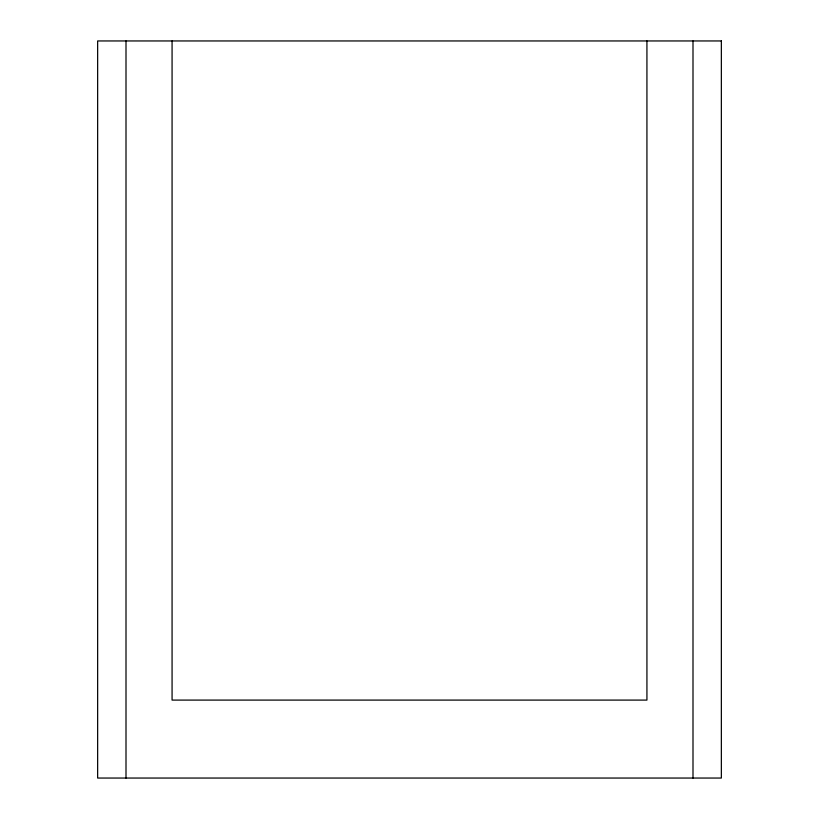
<?xml version="1.0" encoding="UTF-8"?>
<svg xmlns="http://www.w3.org/2000/svg" width="819" height="819" viewBox="0 0 819 819"><rect width="100%" height="100%" fill="white"/><g stroke="black" fill="none" stroke-linecap="round" stroke-linejoin="round"><path stroke-width="1.23" d="M692.997 40.95L692.997 778.05M646.928 40.95L646.928 700.091L172.072 700.091L172.072 40.95M126.003 40.95L126.003 778.05M721.355 40.95L97.645 40.95L97.645 778.05L721.355 778.05L721.355 40.95"/></g></svg>
